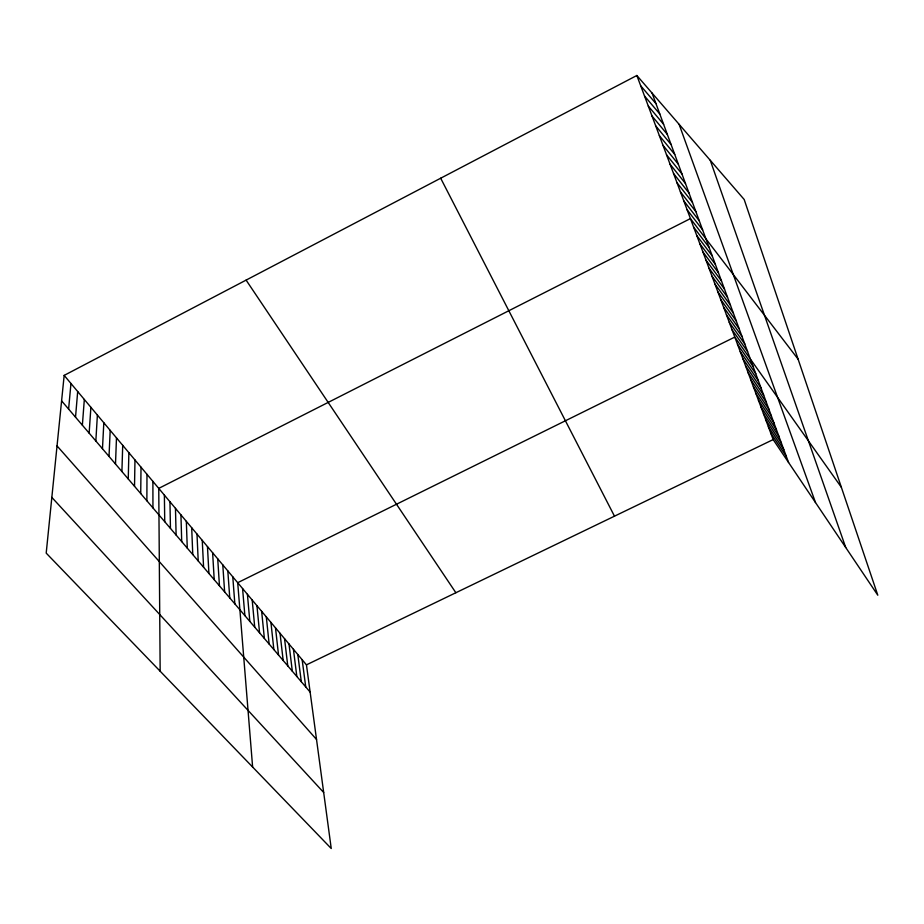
<?xml version="1.0" encoding="UTF-8"?>
<svg xmlns="http://www.w3.org/2000/svg" width="924" height="924" viewBox="0 0 924 924"><rect width="100%" height="100%" fill="white"/><g stroke="black" fill="none" stroke-linecap="round" stroke-linejoin="round"><path stroke-width="1.39" d="M146.87 500.773L146.985 474.324M140.725 493.578L141.014 467.186M134.523 486.301L134.973 459.979M128.251 478.955L128.875 452.691M121.91 471.517L122.707 445.322M115.5 464.01L116.482 437.884M109.02 456.421L110.187 430.353M102.472 448.741L103.823 422.753M95.842 440.979L97.39 415.072M89.143 433.137L90.887 407.311M82.375 425.202L84.327 399.457M75.525 417.174L77.685 391.522M68.607 409.066L70.963 383.495M64.172 375.387L46.2 553.118L331.242 848.509L306.456 664.853L64.172 375.387L636.844 75.491L744.178 199.48L877.8 595.206L773.169 439.581L636.844 75.491M306.456 664.853L773.169 439.581M51.836 497.401L323.677 792.48M57.045 445.911L316.528 739.477M640.702 85.805L655.959 103.604M61.596 400.854L310.129 692.076M644.525 96.004L659.805 114.01M648.29 106.075L663.605 124.301M652.021 116.043L667.359 134.454M655.717 125.895L671.067 144.502M659.366 135.632L674.739 154.423M662.97 145.264L678.366 164.241M666.527 154.793L681.947 173.943M670.062 164.206L685.493 183.53M673.55 173.516L688.992 193.012M676.992 182.733L692.457 202.379M680.411 191.845L695.876 211.654M683.783 200.855L699.272 220.813M687.121 209.771L702.621 229.88M798.117 359.205L690.424 218.595L158.755 488.38L160.164 671.217M693.601 227.073L709.112 247.447M696.731 235.447L712.254 255.96M699.838 243.751L715.372 264.391M702.921 251.963L718.445 272.719M705.959 260.094L721.494 280.977M708.974 268.145L724.52 289.143M711.954 276.114L727.5 297.216M714.91 284.003L730.457 305.22M717.832 291.811L733.379 313.132M720.732 299.538L736.278 320.963M723.596 307.195L739.142 328.725M726.437 314.784L741.984 336.405M729.244 322.291L744.79 344.005M732.027 329.718L747.574 351.524M841.371 487.306L734.788 337.087L237.699 582.697L252.622 767.036M737.514 344.375L753.048 366.354M740.228 351.605L755.751 373.666M742.908 358.755L758.419 380.896M745.553 365.835L761.064 388.057M748.186 372.857L763.686 395.16M750.785 379.81L766.285 402.183M753.372 386.706L768.86 409.136M755.924 393.532L771.401 416.031M758.454 400.288L773.931 422.857M760.96 406.987L776.426 429.625M763.443 413.629L778.909 436.324M765.915 420.201L781.358 442.966M768.352 426.726L783.783 449.538M770.766 433.183L786.197 456.052M246.107 280.111L455.867 592.734M440.679 178.217L614.483 516.181M652.067 93.081L788.576 462.508M679.128 124.336L815.499 502.541M710.256 160.291L845.714 547.482M302.148 659.701L305.74 686.925M297.805 654.515L301.305 681.727M293.428 649.283L296.835 676.495M289.004 643.993L292.319 671.205M284.546 638.669L287.768 665.869M280.041 633.298L283.171 660.487M275.502 627.87L278.54 655.058M270.928 622.406L273.862 649.572M266.308 616.886L269.15 644.051M261.642 611.318L264.38 638.461M256.941 605.694L259.575 632.836M252.194 600.023L254.724 627.142M247.413 594.305L249.827 621.402M242.573 588.53L244.883 615.615M232.779 576.819L234.846 603.869M227.812 570.882L229.764 597.909M222.788 564.887L224.636 591.891M217.729 558.847L219.45 585.816M212.624 552.737L214.218 579.683M207.461 546.581L208.928 573.492M202.252 540.355L203.592 567.232M196.997 534.084L198.21 560.926M191.695 527.743L192.77 554.55M186.336 521.332L187.272 548.105M180.931 514.876L181.716 541.603M175.468 508.35L176.114 535.042M169.947 501.755L170.455 528.401M164.38 495.102L164.738 521.702M152.899 481.392L152.945 507.888"/></g></svg>
